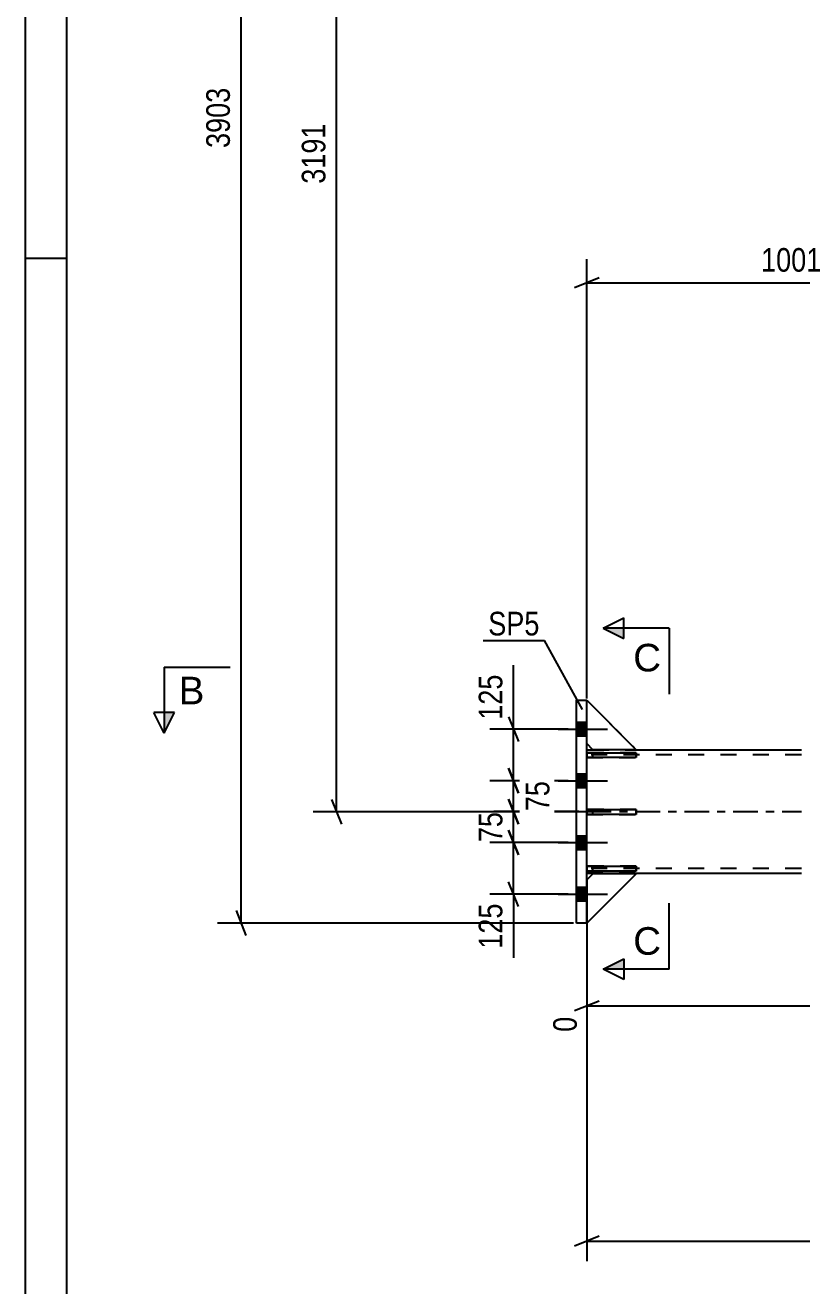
# Model space of a CAD drawing. Header units: millimetres. Extents: x -118 to 1071, y -539 to 302.
# Drawn here: x -118.1 to -24, y -217 to -64.2 of the extents above; entities that cross this region are included whole.
import ezdxf

# ---------------------------------------------------------------- set-up
doc = ezdxf.new("R2010")
doc.units = ezdxf.units.MM
doc.linetypes.add('DXK_LINE_DOT2', pattern=[3.9198, 1.9599, -1.9599])
doc.linetypes.add('DXK_LINE_DOT3', pattern=[5.9187, 2.979, -0.9799, 0.9799, -0.9799])
doc.styles.add('Arial', font='ARIAL.TTF', dxfattribs={"height": 0.2})
doc.styles.add('Arial Narrow', font='ARIALN.TTF', dxfattribs={"height": 0.2})

# ---------------------------------------------------------------- blocks, each defined once
blk = doc.blocks.new('Unknown-761550375-1135')
at = {"color": 5, "linetype": 'Continuous'}
for p, q in [((-118.09, 301.54), (-118.09, -539.46)), ((-113.09, 296.54), (-113.09, -534.46)), ((-113.09, -92.46), (-118.09, -92.46))]:
    blk.add_line(p, q, dxfattribs=at)
blk = doc.blocks.new('Part-761550375-4805 - 4659')
at = {"color": 2, "linetype": 'Continuous'}
for p, q in [((-50.07, -166.71), (-50.07, -166.11)), ((-50.07, -166.11), (-44.07, -166.11)), ((-44.07, -166.11), (-44.07, -166.71)), ((-44.07, -166.71), (-50.07, -166.71))]:
    blk.add_line(p, q, dxfattribs=at)
at = {"color": 7, "linetype": 'DXK_LINE_DOT2'}
blk.add_line((-49.32, -166.71), (-49.32, -166.11), dxfattribs=at)
blk = doc.blocks.new('Part-761550375-4806 - 4659')
at = {"color": 2, "linetype": 'Continuous'}
for p, q in [((-50.07, -159.83), (-50.07, -159.23)), ((-50.07, -159.23), (-44.07, -159.23)), ((-44.07, -159.83), (-50.07, -159.83)), ((-44.07, -159.23), (-44.07, -159.83))]:
    blk.add_line(p, q, dxfattribs=at)
at = {"color": 7, "linetype": 'DXK_LINE_DOT2'}
blk.add_line((-49.32, -159.83), (-49.32, -159.23), dxfattribs=at)
blk = doc.blocks.new('Part-761550375-4815 - 4659')
at = {"color": 2, "linetype": 'Continuous'}
for p, q in [((-49.32, -167.03), (-50.07, -167.78)), ((-50.07, -173.03), (-44.07, -167.03)), ((-44.07, -167.03), (-49.32, -167.03)), ((-50.07, -173), (-50.07, -173.03))]:
    blk.add_line(p, q, dxfattribs=at)
at = {"color": 7, "linetype": 'DXK_LINE_DOT2'}
blk.add_line((-50.07, -173.03), (-50.07, -167.78), dxfattribs=at)
blk = doc.blocks.new('Part-761550375-4784 - 4659')
at = {"color": 2, "linetype": 'Continuous'}
for p, q in [((-51.32, -173), (-51.32, -146)), ((-51.32, -146), (-50.07, -146)), ((-50.07, -152.36), (-50.07, -146)), ((-50.07, -159.23), (-50.07, -152.96)), ((-50.07, -166.11), (-50.07, -159.83)), ((-50.07, -173), (-50.07, -166.71)), ((-50.07, -173), (-51.32, -173))]:
    blk.add_line(p, q, dxfattribs=at)
at = {"color": 7, "linetype": 'DXK_LINE_DOT2'}
for p, q in [((-50.07, -152.96), (-50.07, -152.36)), ((-50.07, -159.83), (-50.07, -159.23)), ((-50.07, -166.71), (-50.07, -166.11))]:
    blk.add_line(p, q, dxfattribs=at)
blk = doc.blocks.new('Part-761550375-4809 - 4659')
at = {"color": 2, "linetype": 'Continuous'}
for p, q in [((-50.07, -146), (-44.07, -152)), ((-49.32, -152), (-50.07, -151.25)), ((-44.07, -152), (-49.32, -152))]:
    blk.add_line(p, q, dxfattribs=at)
at = {"color": 7, "linetype": 'DXK_LINE_DOT2'}
blk.add_line((-50.07, -151.25), (-50.07, -146), dxfattribs=at)
blk = doc.blocks.new('Part-761550375-4818 - 4659')
at = {"color": 7, "linetype": 'DXK_LINE_DOT2'}
for p, q in [((-49.32, -167.03), (-50.07, -167.78)), ((-50.07, -173.03), (-44.07, -167.03)), ((-50.07, -167.78), (-50.07, -173.03)), ((-44.07, -167.03), (-49.32, -167.03))]:
    blk.add_line(p, q, dxfattribs=at)
blk = doc.blocks.new('Part-761550375-4812 - 4659')
at = {"color": 7, "linetype": 'DXK_LINE_DOT2'}
for p, q in [((-50.07, -151.25), (-50.07, -146)), ((-50.07, -146), (-44.07, -152)), ((-49.32, -152), (-50.07, -151.25)), ((-44.07, -152), (-49.32, -152))]:
    blk.add_line(p, q, dxfattribs=at)
blk = doc.blocks.new('Part-761550375-4843 - 4659')
at = {"color": 7, "linetype": 'DXK_LINE_DOT2'}
for p, q in [((-44.07, -152.36), (-50.07, -152.36)), ((-50.07, -152.36), (-50.07, -152.96)), ((-49.32, -152.96), (-49.32, -152.36)), ((-44.07, -152.96), (-44.07, -152.36)), ((-50.07, -152.96), (-44.07, -152.96))]:
    blk.add_line(p, q, dxfattribs=at)
blk = doc.blocks.new('Part-761550375-4844 - 4659')
at = {"color": 7, "linetype": 'DXK_LINE_DOT2'}
for p, q in [((-44.07, -166.11), (-50.07, -166.11)), ((-50.07, -166.11), (-50.07, -166.71)), ((-49.32, -166.71), (-49.32, -166.11)), ((-44.07, -166.71), (-44.07, -166.11)), ((-50.07, -166.71), (-44.07, -166.71))]:
    blk.add_line(p, q, dxfattribs=at)
blk = doc.blocks.new('Part-761550375-4845 - 4659')
at = {"color": 7, "linetype": 'DXK_LINE_DOT2'}
for p, q in [((-44.07, -159.23), (-50.07, -159.23)), ((-50.07, -159.23), (-50.07, -159.83)), ((-50.07, -159.83), (-44.07, -159.83)), ((-49.32, -159.83), (-49.32, -159.23)), ((-44.07, -159.83), (-44.07, -159.23))]:
    blk.add_line(p, q, dxfattribs=at)
blk = doc.blocks.new('Part-761550375-4846 - 4659')
at = {"color": 2, "linetype": 'Continuous'}
for p, q in [((-50.07, -152.96), (-50.07, -152.36)), ((-50.07, -152.36), (-44.07, -152.36)), ((-44.07, -152.36), (-44.07, -152.96)), ((-44.07, -152.96), (-50.07, -152.96))]:
    blk.add_line(p, q, dxfattribs=at)
at = {"color": 7, "linetype": 'DXK_LINE_DOT2'}
blk.add_line((-49.32, -152.96), (-49.32, -152.36), dxfattribs=at)
blk = doc.blocks.new('Part-761550375-4895 - 4659')
at = {"color": 2, "linetype": 'Continuous'}
for p, q in [((-50.07, -152), (-49.32, -152)), ((-44.07, -152), (-24.07, -152)), ((-24.07, -167), (-50.07, -167))]:
    blk.add_line(p, q, dxfattribs=at)
at = {"color": 7, "linetype": 'DXK_LINE_DOT2'}
for p, q in [((-50.07, -167), (-50.07, -152)), ((-24.07, -152.6), (-50.07, -152.6)), ((-49.32, -152), (-44.07, -152)), ((-24.07, -166.4), (-50.07, -166.4))]:
    blk.add_line(p, q, dxfattribs=at)
at = {"color": 7, "linetype": 'DXK_LINE_DOT3'}
blk.add_line((-50.07, -159.5), (-24.07, -159.5), dxfattribs=at)
blk = doc.blocks.new('Bolt-761550375-4949 - 4659')
at = {"linetype": 'Continuous'}
for points in [[(-51.32, -148.67), (-51.32, -150.32), (-50.07, -150.32), (-50.07, -148.67)], [(-51.32, -148.67), (-51.32, -150.32), (-50.07, -150.32), (-50.07, -148.67)], [(-51.32, -148.67), (-51.32, -150.32), (-50.07, -150.32), (-50.07, -148.67)], [(-51.32, -154.92), (-51.32, -156.57), (-50.07, -156.57), (-50.07, -154.92)], [(-51.32, -154.92), (-51.32, -156.57), (-50.07, -156.57), (-50.07, -154.92)], [(-51.32, -162.42), (-51.32, -164.07), (-50.07, -164.07), (-50.07, -162.42)], [(-51.32, -162.42), (-51.32, -164.07), (-50.07, -164.07), (-50.07, -162.42)], [(-51.32, -168.67), (-51.32, -170.32), (-50.07, -170.32), (-50.07, -168.67)], [(-51.32, -168.67), (-51.32, -170.32), (-50.07, -170.32), (-50.07, -168.67)], [(-51.32, -168.67), (-51.32, -170.32), (-50.07, -170.32), (-50.07, -168.67)]]:
    blk.add_hatch(color=1, dxfattribs=at).paths.add_polyline_path(points)
at = {"color": 1, "linetype": 'Continuous'}
for p, q in [((-53.52, -149.5), (-47.57, -149.5)), ((-53.52, -149.5), (-47.57, -149.5)), ((-53.52, -149.5), (-47.57, -149.5)), ((-51.32, -148.67), (-50.07, -148.67)), ((-51.32, -148.67), (-50.07, -148.67)), ((-51.32, -148.67), (-50.07, -148.67)), ((-51.32, -150.32), (-50.07, -150.32)), ((-51.32, -150.32), (-50.07, -150.32)), ((-51.32, -150.32), (-50.07, -150.32)), ((-53.52, -155.75), (-47.57, -155.75)), ((-53.52, -155.75), (-47.57, -155.75)), ((-51.32, -154.92), (-50.07, -154.92)), ((-51.32, -154.92), (-50.07, -154.92)), ((-51.32, -156.57), (-50.07, -156.57)), ((-51.32, -156.57), (-50.07, -156.57)), ((-53.52, -163.25), (-47.57, -163.25)), ((-53.52, -163.25), (-47.57, -163.25)), ((-51.32, -162.42), (-50.07, -162.42)), ((-51.32, -162.42), (-50.07, -162.42)), ((-51.32, -164.07), (-50.07, -164.07)), ((-51.32, -164.07), (-50.07, -164.07)), ((-53.52, -169.5), (-47.57, -169.5)), ((-53.52, -169.5), (-47.57, -169.5)), ((-53.52, -169.5), (-47.57, -169.5)), ((-51.32, -168.67), (-50.07, -168.67)), ((-51.32, -168.67), (-50.07, -168.67)), ((-51.32, -168.67), (-50.07, -168.67)), ((-51.32, -170.32), (-50.07, -170.32)), ((-51.32, -170.32), (-50.07, -170.32)), ((-51.32, -170.32), (-50.07, -170.32))]:
    blk.add_line(p, q, dxfattribs=at)
blk = doc.blocks.new('StraightDimension-761550375-5945 - 4659')
at = {"color": 7, "linetype": 'Continuous'}
for p, q in [((-59.54, -158), (-58.34, -161)), ((-51.03, -159.5), (-61.79, -159.5)), ((-58.94, -163.25), (-58.94, -159.5)), ((-58.34, -164.75), (-59.54, -161.75)), ((-52.32, -163.25), (-61.79, -163.25))]:
    blk.add_line(p, q, dxfattribs=at)
at = {"color": 0}
blk.add_wipeout([(-59.69, -158.95), (-63.89, -158.95), (-63.89, -163.8), (-59.69, -163.8)], dxfattribs=at)
at = {"color": 3, "style": 'Arial Narrow'}
blk.add_text('75', height=2.863, rotation=90.0002, dxfattribs=at).set_placement((-60.29, -163.2))
blk = doc.blocks.new('StraightDimension-761550375-5935 - 4659')
at = {"color": 7, "linetype": 'Continuous'}
for p, q in [((-59.54, -161.75), (-58.34, -164.75)), ((-52.32, -163.25), (-61.79, -163.25)), ((-58.94, -169.5), (-58.94, -163.25)), ((-58.34, -171), (-59.54, -168)), ((-52.32, -169.5), (-61.79, -169.5))]:
    blk.add_line(p, q, dxfattribs=at)
at = {"color": 0}
blk.add_wipeout([(-59.69, -170.02), (-63.89, -170.02), (-63.89, -176.71), (-59.69, -176.71)], dxfattribs=at)
at = {"color": 7, "linetype": 'Continuous'}
blk.add_line((-58.94, -169.5), (-58.94, -177.23), dxfattribs=at)
blk.add_line((-58.94, -169.5), (-58.94, -177.23), dxfattribs=at)
at = {"color": 3, "style": 'Arial Narrow'}
blk.add_text('125', height=2.863, rotation=90.0002, dxfattribs=at).set_placement((-60.29, -176.11))
blk = doc.blocks.new('StraightDimension-761550375-6060 - 4659')
at = {"color": 7, "linetype": 'Continuous'}
for p, q in [((-50.07, -174.03), (-50.07, -213.96)), ((-48.57, -210.96), (-51.57, -212.16)), ((-50.07, -211.56), (729.44, -211.56))]:
    blk.add_line(p, q, dxfattribs=at)
blk = doc.blocks.new('StraightDimension-761550375-24227 - 4659')
at = {"color": 7, "linetype": 'Continuous'}
for p, q in [((-80.38, -159.53), (-80.38, 0)), ((-80.98, -158.03), (-79.78, -161.03)), ((-49.53, -159.53), (-83.23, -159.53))]:
    blk.add_line(p, q, dxfattribs=at)
at = {"color": 0}
blk.add_wipeout([(-81.13, -75.51), (-85.33, -75.51), (-85.33, -84.02), (-81.13, -84.02)], dxfattribs=at)
at = {"color": 3, "style": 'Arial Narrow'}
blk.add_text('3191', height=2.863, rotation=90.0002, dxfattribs=at).set_placement((-81.73, -83.42))
blk = doc.blocks.new('StraightDimension-761550375-5916 - 4659')
at = {"color": 7, "linetype": 'Continuous'}
for p, q in [((-59.54, -148), (-58.34, -151)), ((-52.32, -149.5), (-61.79, -149.5)), ((-58.94, -155.75), (-58.94, -149.5)), ((-58.34, -157.25), (-59.54, -154.25)), ((-52.32, -155.75), (-61.79, -155.75))]:
    blk.add_line(p, q, dxfattribs=at)
at = {"color": 0}
blk.add_wipeout([(-59.69, -142.29), (-63.89, -142.29), (-63.89, -148.97), (-59.69, -148.97)], dxfattribs=at)
at = {"color": 7, "linetype": 'Continuous'}
blk.add_line((-58.94, -149.5), (-58.94, -141.77), dxfattribs=at)
blk.add_line((-58.94, -149.5), (-58.94, -141.77), dxfattribs=at)
at = {"color": 3, "style": 'Arial Narrow'}
blk.add_text('125', height=2.863, rotation=90.0002, dxfattribs=at).set_placement((-60.29, -148.37))
blk = doc.blocks.new('StraightDimension-761550375-5926 - 4659')
at = {"color": 7, "linetype": 'Continuous'}
for p, q in [((-59.54, -154.25), (-58.34, -157.25)), ((-52.32, -155.75), (-61.34, -155.75)), ((-58.94, -159.5), (-58.94, -155.75)), ((-58.34, -161), (-59.54, -158)), ((-51.03, -159.5), (-61.34, -159.5))]:
    blk.add_line(p, q, dxfattribs=at)
at = {"color": 0}
blk.add_wipeout([(-53.99, -155.2), (-58.19, -155.2), (-58.19, -160.05), (-53.99, -160.05)], dxfattribs=at)
at = {"color": 3, "style": 'Arial Narrow'}
blk.add_text('75', height=2.863, rotation=90.0002, dxfattribs=at).set_placement((-54.59, -159.45))
blk = doc.blocks.new('StraightDimension-761550375-24201 - 4659')
at = {"color": 7, "linetype": 'Continuous'}
for p, q in [((-0.52, -6.51), (-0.52, -97.83)), ((-50.07, -145.8), (-50.07, -92.58)), ((-48.57, -94.83), (-51.57, -96.03)), ((-50.07, -95.43), (-0.52, -95.43)), ((-2.02, -96.03), (0.98, -94.83))]:
    blk.add_line(p, q, dxfattribs=at)
at = {"color": 0}
blk.add_wipeout([(-21.04, -94.68), (-21.04, -90.48), (-29.55, -90.48), (-29.55, -94.68)], dxfattribs=at)
at = {"color": 3, "style": 'Arial Narrow'}
blk.add_text('1001', height=2.863, dxfattribs=at).set_placement((-28.95, -94.08))
blk = doc.blocks.new('StraightDimension-761550375-24269 - 4659')
at = {"color": 7, "linetype": 'Continuous'}
for p, q in [((-91.95, -173), (-91.95, 22.14)), ((-92.55, -171.5), (-91.35, -174.5)), ((-51.69, -173), (-94.8, -173))]:
    blk.add_line(p, q, dxfattribs=at)
at = {"color": 0}
blk.add_wipeout([(-92.7, -71.17), (-96.9, -71.17), (-96.9, -79.69), (-92.7, -79.69)], dxfattribs=at)
at = {"color": 3, "style": 'Arial Narrow'}
blk.add_text('3903', height=2.863, rotation=90.0002, dxfattribs=at).set_placement((-93.3, -79.09))
blk = doc.blocks.new('StraightDimension-761550375-28754 - 4659')
at = {"color": 7, "linetype": 'Continuous'}
for p, q in [((13.64, -153), (13.64, -191.66)), ((-50.07, -168), (-50.07, -186.18)), ((-48.57, -182.45), (-51.57, -183.65)), ((-50.07, -183.05), (13.64, -183.05)), ((12.14, -183.65), (15.14, -182.45))]:
    blk.add_line(p, q, dxfattribs=at)
at = {"color": 0}
blk.add_wipeout([(-13.96, -182.3), (-13.96, -178.1), (-22.47, -178.1), (-22.47, -182.3)], dxfattribs=at)
at = {"color": 0, "linetype": 'Continuous'}
for points in [[(-50.67, -183.75), (-54.87, -183.75), (-54.87, -186.78), (-50.67, -186.78)], [(13.04, -183.75), (8.84, -183.75), (8.84, -192.26), (13.04, -192.26)]]:
    blk.add_wipeout(points, dxfattribs=at)
at = {"color": 3, "style": 'Arial Narrow'}
blk.add_text('1284', height=2.863, dxfattribs=at).set_placement((-21.87, -181.7))
at = {"color": 3, "linetype": 'Continuous', "style": 'Arial Narrow'}
for s, height, p in [('0', 2.86, (-51.27, -186.18)), ('1284', 2.863, (12.44, -191.66))]:
    blk.add_text(s, height=height, rotation=90.0002, dxfattribs=at).set_placement(p)
blk = doc.blocks.new('Mark-761550375-4780 - 4659')
at = {"color": 0}
blk.add_wipeout([(-55.79, -138.15), (-55.79, -135.15), (-62, -135.15), (-62, -138.15)], dxfattribs=at)
blk.add_wipeout([(-55.79, -138.15), (-55.79, -135.15), (-62, -135.15), (-62, -138.15)], dxfattribs=at)
at = {"color": 30, "linetype": 'Continuous'}
for p in [(-62.6, -138.75), (-50.57, -147.13)]:
    blk.add_line(p, (-55.19, -138.75), dxfattribs=at)
at = {"color": 3, "style": 'Arial Narrow'}
blk.add_text('SP5', height=2.863, dxfattribs=at).set_placement((-62, -138.15))
blk = doc.blocks.new('SectionMark-761550375-6205 - 4659')
at = {"linetype": 'Continuous'}
blk.add_hatch(color=6, dxfattribs=at).paths.add_polyline_path([(-101.25, -147.5), (-100, -147.5), (-101.25, -150)])
at = {"color": 6, "linetype": 'Continuous'}
for p, q in [((-101.25, -142), (-93.25, -142)), ((-101.25, -142), (-101.25, -150)), ((-101.25, -150), (-102.5, -147.5)), ((-100, -147.5), (-102.5, -147.5)), ((-101.25, -150), (-100, -147.5))]:
    blk.add_line(p, q, dxfattribs=at)
at = {"color": 0, "linetype": 'Continuous'}
blk.add_wipeout([(-96.39, -146.5), (-96.39, -143), (-99.5, -143), (-99.5, -146.5)], dxfattribs=at)
at = {"color": 3, "linetype": 'Continuous', "style": 'Arial'}
blk.add_text('B', height=3.34, dxfattribs=at).set_placement((-99.5, -146.5))
blk = doc.blocks.new('SectionMark-761550375-29438 - 4659')
at = {"linetype": 'Continuous'}
for points in [[(-45.57, -137.26), (-45.57, -138.51), (-48.07, -137.26)], [(-45.57, -177.34), (-45.57, -178.59), (-48.07, -178.59)]]:
    blk.add_hatch(color=6, dxfattribs=at).paths.add_polyline_path(points)
at = {"color": 6, "linetype": 'Continuous'}
for p, q in [((-48.07, -137.26), (-45.57, -136.01)), ((-40.07, -137.26), (-48.07, -137.26)), ((-48.07, -137.26), (-45.57, -138.51)), ((-45.57, -138.51), (-45.57, -136.01)), ((-40.07, -137.26), (-40.07, -145.26)), ((-40.07, -178.59), (-40.07, -170.59)), ((-48.07, -178.59), (-45.57, -177.34)), ((-40.07, -178.59), (-48.07, -178.59)), ((-45.57, -179.84), (-48.07, -178.59)), ((-45.57, -177.34), (-45.57, -179.84))]:
    blk.add_line(p, q, dxfattribs=at)
at = {"color": 0, "linetype": 'Continuous'}
for points in [[(-41.07, -142.51), (-41.07, -139.01), (-44.44, -139.01), (-44.44, -142.51)], [(-41.07, -176.84), (-41.07, -173.34), (-44.44, -173.34), (-44.44, -176.84)]]:
    blk.add_wipeout(points, dxfattribs=at)
at = {"color": 3, "linetype": 'Continuous', "style": 'Arial'}
for p in [(-44.44, -142.51), (-44.44, -176.84)]:
    blk.add_text('C', height=3.34, dxfattribs=at).set_placement(p)

msp = doc.modelspace()

# ---------------------------------------------------------------- block references
for name in ['Unknown-761550375-1135', 'Part-761550375-4784 - 4659', 'Part-761550375-4809 - 4659', 'Part-761550375-4812 - 4659', 'Bolt-761550375-4949 - 4659', 'Part-761550375-4895 - 4659', 'Part-761550375-4843 - 4659', 'Part-761550375-4846 - 4659', 'Part-761550375-4806 - 4659', 'Part-761550375-4845 - 4659', 'Part-761550375-4805 - 4659', 'Part-761550375-4844 - 4659', 'Part-761550375-4815 - 4659', 'Part-761550375-4818 - 4659']:
    msp.add_blockref(name, (0, 0))

# ---------------------------------------------------------------- next in the draw order: block references
msp.add_blockref('StraightDimension-761550375-5945 - 4659', (0, 0))

# ---------------------------------------------------------------- next in the draw order: block references
msp.add_blockref('StraightDimension-761550375-5935 - 4659', (0, 0))

# ---------------------------------------------------------------- next in the draw order: block references
msp.add_blockref('StraightDimension-761550375-6060 - 4659', (0, 0))

# ---------------------------------------------------------------- next in the draw order: block references
msp.add_blockref('StraightDimension-761550375-24227 - 4659', (0, 0))

# ---------------------------------------------------------------- next in the draw order: block references
msp.add_blockref('StraightDimension-761550375-5916 - 4659', (0, 0))

# ---------------------------------------------------------------- next in the draw order: block references
for name in ['StraightDimension-761550375-24201 - 4659', 'StraightDimension-761550375-5926 - 4659']:
    msp.add_blockref(name, (0, 0))

# ---------------------------------------------------------------- next in the draw order: block references
msp.add_blockref('StraightDimension-761550375-24269 - 4659', (0, 0))

# ---------------------------------------------------------------- next in the draw order: block references
for name in ['Mark-761550375-4780 - 4659', 'StraightDimension-761550375-28754 - 4659']:
    msp.add_blockref(name, (0, 0))

# ---------------------------------------------------------------- next in the draw order: block references
msp.add_blockref('SectionMark-761550375-6205 - 4659', (0, 0))

# ---------------------------------------------------------------- next in the draw order: block references
msp.add_blockref('SectionMark-761550375-29438 - 4659', (0, 0))

doc.saveas('drawing.dxf')
